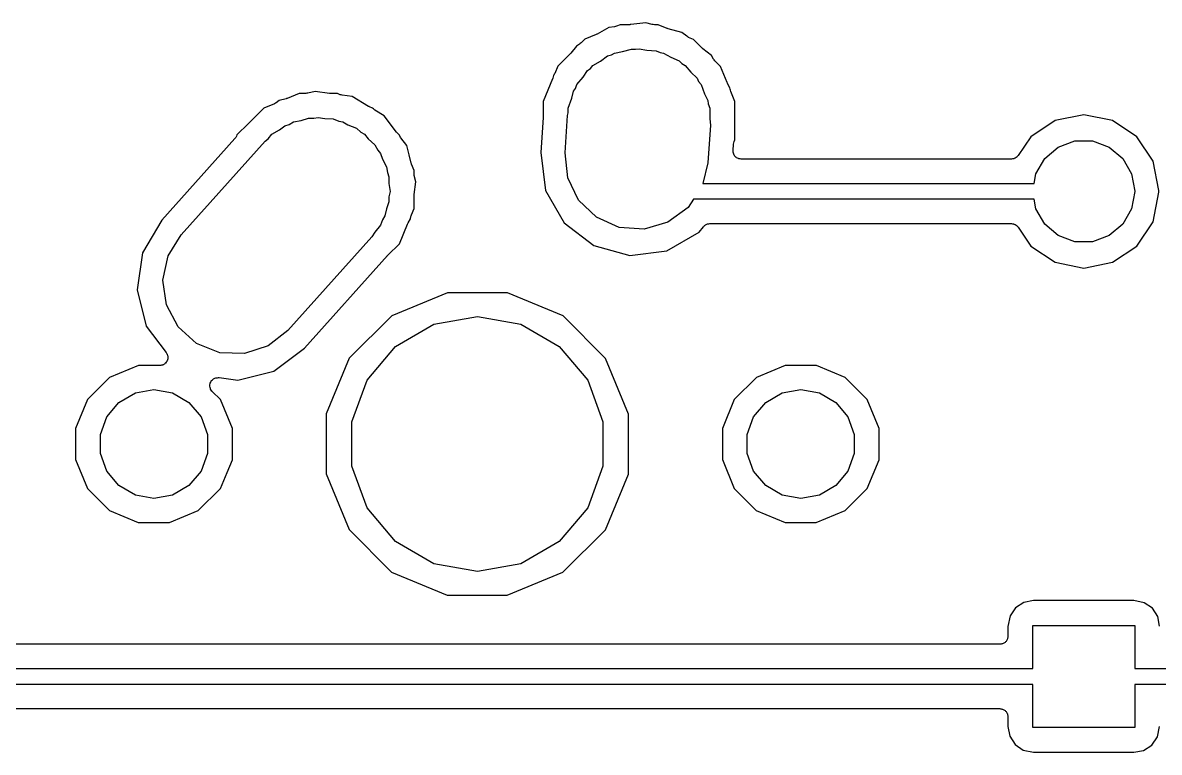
# Model space of a CAD drawing. Extents: x 29 to 257, y -104 to -29.
# Drawn here: x 145.26 to 163.11, y -81.04 to -69.58 of the extents above; entities that cross this region are included whole.
import ezdxf

# ---------------------------------------------------------------- set-up
doc = ezdxf.new("R2010")
doc.units = 0
doc.header["$MEASUREMENT"] = 0
doc.layers.add('BLACK', color=7, linetype='CONTINUOUS')

msp = doc.modelspace()

# ---------------------------------------------------------------- linework, layer by layer
at = {"layer": 'Black'}
for p, q in [((154.642, -69.6137), (154.585, -69.6371)), ((154.793, -69.6139), (154.642, -69.6137)), ((154.801, -69.6125), (154.793, -69.6139)), ((154.809, -69.6128), (154.801, -69.6125)), ((155.046, -69.5825), (154.809, -69.6128)), ((155.147, -69.6098), (155.046, -69.5825)), ((155.163, -69.6113), (155.147, -69.6098)), ((155.18, -69.6142), (155.163, -69.6113)), ((155.241, -69.6143), (155.18, -69.6142)), ((155.38, -69.6722), (155.241, -69.6143)), ((154.268, -69.7681), (154.088, -69.8425)), ((154.275, -69.7637), (154.268, -69.7681)), ((154.283, -69.7609), (154.275, -69.7637)), ((154.464, -69.657), (154.283, -69.7609)), ((154.553, -69.6457), (154.464, -69.657)), ((154.569, -69.6407), (154.553, -69.6457)), ((154.585, -69.6371), (154.569, -69.6407)), ((155.388, -69.6739), (155.38, -69.6722)), ((155.396, -69.6774), (155.388, -69.6739)), ((155.612, -69.7362), (155.396, -69.6774)), ((155.689, -69.7955), (155.612, -69.7362)), ((155.704, -69.8033), (155.689, -69.7955)), ((153.955, -69.9486), (153.87, -70.0585)), ((154.003, -69.9212), (153.955, -69.9486)), ((154.016, -69.9105), (154.003, -69.9212)), ((154.03, -69.9009), (154.016, -69.9105)), ((154.088, -69.8425), (154.03, -69.9009)), ((155.718, -69.8123), (155.704, -69.8033)), ((155.794, -69.844), (155.718, -69.8123)), ((155.932, -69.982), (155.794, -69.844)), ((153.859, -70.0707), (153.664, -70.2658)), ((153.864, -70.064), (153.859, -70.0707)), ((153.87, -70.0585), (153.864, -70.064)), ((154.334, -70.1858), (154.446, -70.1039)), ((154.446, -70.1039), (154.505, -70.0871)), ((154.505, -70.0871), (154.554, -70.0588)), ((154.554, -70.0588), (154.681, -70.0364)), ((154.681, -70.0364), (154.822, -69.9959)), ((154.822, -69.9959), (154.886, -70.0003)), ((154.886, -70.0003), (154.94, -69.9907)), ((154.94, -69.9907), (155.064, -70.0126)), ((155.064, -70.0126), (155.211, -70.0228)), ((155.211, -70.0228), (155.271, -70.049)), ((155.271, -70.049), (155.326, -70.0588)), ((155.326, -70.0588), (155.438, -70.1234)), ((155.438, -70.1234), (155.569, -70.1813)), ((155.939, -69.9867), (155.932, -69.982)), ((155.944, -69.9927), (155.939, -69.9867)), ((156.076, -70.0949), (155.944, -69.9927)), ((156.111, -70.1548), (156.076, -70.0949)), ((156.121, -70.1677), (156.111, -70.1548)), ((153.664, -70.2658), (153.617, -70.3789)), ((154.06, -70.4391), (154.13, -70.3339)), ((154.13, -70.3339), (154.175, -70.3012)), ((154.175, -70.3012), (154.214, -70.2549)), ((154.214, -70.2549), (154.334, -70.1858)), ((155.569, -70.1813), (155.614, -70.2247)), ((155.614, -70.2247), (155.666, -70.2549)), ((155.666, -70.2549), (155.755, -70.3607)), ((156.131, -70.1814), (156.121, -70.1677)), ((156.217, -70.268), (156.131, -70.1814)), ((156.323, -70.5233), (156.217, -70.268)), ((153.581, -70.4661), (153.434, -70.8191)), ((153.583, -70.4581), (153.581, -70.4661)), ((153.586, -70.4507), (153.583, -70.4581)), ((153.596, -70.4128), (153.586, -70.4507)), ((153.6, -70.4078), (153.596, -70.4128)), ((153.608, -70.393), (153.6, -70.4078)), ((153.617, -70.3789), (153.608, -70.393)), ((153.962, -70.5554), (154.06, -70.4391)), ((155.755, -70.3607), (155.85, -70.4525)), ((155.85, -70.4525), (155.875, -70.5045)), ((155.875, -70.5045), (155.918, -70.5554)), ((149.602, -70.6937), (149.413, -70.7719)), ((149.707, -70.6938), (149.602, -70.6937)), ((149.722, -70.6911), (149.707, -70.6938)), ((149.738, -70.6899), (149.722, -70.6911)), ((149.853, -70.6606), (149.738, -70.6899)), ((150.079, -70.6929), (149.853, -70.6606)), ((150.088, -70.6926), (150.079, -70.6929)), ((150.096, -70.6942), (150.088, -70.6926)), ((153.885, -70.7656), (153.912, -70.658)), ((153.912, -70.658), (153.939, -70.6178)), ((153.939, -70.6178), (153.962, -70.5554)), ((155.918, -70.5554), (155.97, -70.698)), ((156.327, -70.5302), (156.323, -70.5233)), ((156.33, -70.5379), (156.327, -70.5302)), ((156.368, -70.604), (156.33, -70.5379)), ((156.371, -70.6282), (156.368, -70.604)), ((156.376, -70.6442), (156.371, -70.6282)), ((156.38, -70.6605), (156.376, -70.6442)), ((156.446, -70.8218), (156.38, -70.6605)), ((149.214, -70.8541), (149.048, -70.9225)), ((149.227, -70.8455), (149.214, -70.8541)), ((149.241, -70.8383), (149.227, -70.8455)), ((149.285, -70.806), (149.241, -70.8383)), ((149.396, -70.7776), (149.285, -70.806)), ((149.404, -70.7739), (149.396, -70.7776)), ((149.413, -70.7719), (149.404, -70.7739)), ((150.201, -70.6943), (150.096, -70.6942)), ((150.245, -70.7128), (150.201, -70.6943)), ((150.261, -70.7162), (150.245, -70.7128)), ((150.276, -70.7212), (150.261, -70.7162)), ((150.434, -70.7437), (150.276, -70.7212)), ((150.692, -70.8967), (150.434, -70.7437)), ((153.434, -70.8191), (153.434, -71.0632)), ((153.828, -70.9239), (153.885, -70.7656)), ((155.97, -70.698), (156.021, -70.8035)), ((156.021, -70.8035), (156.027, -70.8546)), ((156.027, -70.8546), (156.052, -70.9239)), ((156.446, -71.4209), (156.446, -70.8218)), ((149.048, -70.9225), (148.81, -71.1597)), ((150.7, -70.8999), (150.692, -70.8967)), ((150.708, -70.9048), (150.7, -70.8999)), ((150.754, -70.924), (150.708, -70.9048)), ((150.767, -70.9364), (150.754, -70.924)), ((150.78, -70.9456), (150.767, -70.9364)), ((150.792, -70.9559), (150.78, -70.9456)), ((150.938, -71.0428), (150.792, -70.9559)), ((151.13, -71.299), (150.938, -71.0428)), ((153.777, -71.628), (153.818, -71.0372)), ((153.818, -71.0372), (153.828, -70.9976)), ((153.828, -70.9976), (153.828, -70.9239)), ((156.052, -70.9239), (156.052, -71.0924)), ((161.925, -71.0271), (161.474, -71.1168)), ((162.376, -71.1168), (161.925, -71.0271)), ((148.804, -71.1659), (148.624, -71.3458)), ((148.806, -71.163), (148.804, -71.1659)), ((148.809, -71.1608), (148.806, -71.163)), ((148.81, -71.1597), (148.809, -71.1604)), ((148.809, -71.1604), (148.809, -71.1608)), ((149.293, -71.2662), (149.375, -71.2016)), ((149.375, -71.2016), (149.443, -71.1794)), ((149.443, -71.1794), (149.514, -71.1388)), ((149.514, -71.1388), (149.631, -71.1182)), ((149.631, -71.1182), (149.747, -71.0802)), ((149.747, -71.0802), (149.83, -71.083)), ((149.83, -71.083), (149.9, -71.0707)), ((149.9, -71.0707), (150.002, -71.0887)), ((150.002, -71.0887), (150.137, -71.0932)), ((150.137, -71.0932), (150.223, -71.1277)), ((150.223, -71.1277), (150.286, -71.1388)), ((150.286, -71.1388), (150.367, -71.1857)), ((150.367, -71.1857), (150.5, -71.2389)), ((153.434, -71.0718), (153.396, -71.6215)), ((153.434, -71.0632), (153.433, -71.0674)), ((153.433, -71.0674), (153.434, -71.0718)), ((156.063, -71.192), (156.022, -71.7828)), ((156.052, -71.0924), (156.063, -71.192)), ((161.474, -71.1168), (161.092, -71.3723)), ((162.758, -71.3723), (162.376, -71.1168)), ((148.593, -71.4015), (147.443, -72.683)), ((148.604, -71.3833), (148.593, -71.4015)), ((148.616, -71.3653), (148.604, -71.3833)), ((148.624, -71.3458), (148.616, -71.3653)), ((149.068, -71.4427), (149.114, -71.4069)), ((149.114, -71.4069), (149.174, -71.3349)), ((149.174, -71.3349), (149.293, -71.2662)), ((150.5, -71.2389), (150.572, -71.3041)), ((150.572, -71.3041), (150.626, -71.3349)), ((150.626, -71.3349), (150.684, -71.4041)), ((150.684, -71.4041), (150.791, -71.4999)), ((151.137, -71.3051), (151.13, -71.299)), ((151.142, -71.3125), (151.137, -71.3051)), ((151.177, -71.348), (151.142, -71.3125)), ((151.184, -71.3642), (151.177, -71.348)), ((151.193, -71.3776), (151.184, -71.3642)), ((151.2, -71.3919), (151.193, -71.3776)), ((151.29, -71.5122), (151.2, -71.3919)), ((161.092, -71.3723), (160.894, -71.6688)), ((163.014, -71.7546), (162.758, -71.3723)), ((147.747, -72.9147), (149.068, -71.4427)), ((150.791, -71.4999), (150.837, -71.5863)), ((150.837, -71.5863), (150.878, -71.6354)), ((151.327, -71.6567), (151.29, -71.5122)), ((156.417, -71.5895), (156.424, -71.4905)), ((156.424, -71.4905), (156.429, -71.4705)), ((156.429, -71.4705), (156.433, -71.4505)), ((156.433, -71.4505), (156.446, -71.4209)), ((161.312, -71.714), (161.525, -71.5354)), ((161.525, -71.5354), (161.786, -71.4403)), ((161.786, -71.4403), (162.064, -71.4403)), ((162.064, -71.4403), (162.325, -71.5354)), ((162.325, -71.5354), (162.538, -71.714)), ((150.878, -71.6354), (150.91, -71.7234)), ((150.91, -71.7234), (150.975, -71.8445)), ((151.361, -71.7882), (151.327, -71.6567)), ((153.396, -71.6215), (153.472, -72.216)), ((153.819, -72.0165), (153.777, -71.628)), ((156.419, -71.6049), (156.417, -71.5895)), ((156.419, -71.6203), (156.419, -71.6049)), ((156.421, -71.6267), (156.419, -71.6203)), ((156.422, -71.6334), (156.421, -71.6267)), ((156.429, -71.6472), (156.422, -71.6334)), ((156.434, -71.6617), (156.429, -71.6472)), ((156.438, -71.6669), (156.434, -71.6617)), ((156.441, -71.673), (156.438, -71.6669)), ((156.452, -71.6837), (156.441, -71.673)), ((156.462, -71.6955), (156.452, -71.6837)), ((156.468, -71.6989), (156.462, -71.6955)), ((156.473, -71.7036), (156.468, -71.6989)), ((156.487, -71.7099), (156.473, -71.7036)), ((156.5, -71.7176), (156.487, -71.7099)), ((156.507, -71.7188), (156.5, -71.7176)), ((156.513, -71.7215), (156.507, -71.7188)), ((156.529, -71.7226), (156.513, -71.7215)), ((156.544, -71.7253), (156.529, -71.7226)), ((160.788, -71.7253), (156.544, -71.7253)), ((160.806, -71.7221), (160.788, -71.7253)), ((160.823, -71.7202), (160.806, -71.7221)), ((160.827, -71.7183), (160.823, -71.7202)), ((160.831, -71.7176), (160.827, -71.7183)), ((160.847, -71.7086), (160.831, -71.7176)), ((160.863, -71.7007), (160.847, -71.7086)), ((160.866, -71.6976), (160.863, -71.7007)), ((160.87, -71.6955), (160.866, -71.6976)), ((160.881, -71.6818), (160.87, -71.6955)), ((160.894, -71.6688), (160.881, -71.6818)), ((161.173, -71.9546), (161.312, -71.714)), ((162.538, -71.714), (162.677, -71.9546)), ((163.106, -72.2181), (163.014, -71.7546)), ((150.975, -71.8445), (150.988, -71.9373)), ((150.988, -71.9373), (151.012, -72.0039)), ((151.364, -71.7964), (151.361, -71.7882)), ((151.366, -71.8052), (151.364, -71.7964)), ((151.406, -71.9018), (151.366, -71.8052)), ((151.406, -71.95), (151.406, -71.9018)), ((156.022, -71.7828), (155.942, -72.1063)), ((151.012, -72.0039), (151.012, -72.1076)), ((151.012, -72.1076), (151.03, -72.2313)), ((151.409, -71.9657), (151.406, -71.95)), ((151.407, -72.2783), (151.436, -72.0806)), ((151.41, -71.9816), (151.409, -71.9657)), ((151.436, -72.0806), (151.41, -71.9816)), ((153.99, -72.3675), (153.819, -72.0165)), ((155.942, -72.1063), (161.147, -72.1063)), ((161.147, -72.1063), (161.173, -71.9546)), ((162.677, -71.9546), (162.725, -72.2282)), ((151.03, -72.2313), (151.012, -72.3149)), ((151.406, -72.2962), (151.407, -72.2873)), ((151.406, -72.5009), (151.406, -72.2962)), ((151.407, -72.2873), (151.407, -72.2783)), ((153.472, -72.216), (153.764, -72.7251)), ((162.725, -72.2343), (162.677, -72.5079)), ((162.725, -72.2282), (162.725, -72.2343)), ((163.014, -72.7079), (163.106, -72.2444)), ((163.106, -72.2444), (163.106, -72.2181)), ((151.012, -72.3961), (150.971, -72.5078)), ((151.012, -72.3149), (151.012, -72.3961)), ((154.271, -72.6387), (153.99, -72.3675)), ((155.797, -72.3563), (155.71, -72.4861)), ((161.147, -72.3563), (155.797, -72.3563)), ((161.173, -72.5079), (161.147, -72.3563)), ((150.949, -72.6136), (150.91, -72.6764)), ((150.971, -72.5078), (150.949, -72.6136)), ((151.352, -72.6613), (151.357, -72.6286)), ((151.357, -72.6286), (151.362, -72.6134)), ((151.362, -72.6134), (151.365, -72.5979)), ((151.365, -72.5979), (151.406, -72.5009)), ((154.629, -72.7972), (154.271, -72.6387)), ((155.71, -72.4861), (155.394, -72.7161)), ((161.312, -72.7485), (161.173, -72.5079)), ((162.677, -72.5079), (162.538, -72.7485)), ((147.443, -72.683), (147.138, -73.1987)), ((150.878, -72.7646), (150.79, -72.87)), ((150.91, -72.6764), (150.878, -72.7646)), ((151.176, -73.0542), (151.305, -72.7441)), ((151.305, -72.7441), (151.31, -72.7365)), ((151.31, -72.7365), (151.313, -72.7281)), ((151.313, -72.7281), (151.352, -72.6613)), ((153.764, -72.7251), (154.228, -73.0838)), ((155.018, -72.8241), (154.629, -72.7972)), ((155.394, -72.7161), (155.018, -72.8241)), ((155.885, -72.8714), (155.95, -72.7866)), ((155.95, -72.7866), (155.96, -72.7774)), ((155.96, -72.7774), (155.969, -72.767)), ((155.969, -72.767), (155.977, -72.7627)), ((155.977, -72.7627), (155.983, -72.7569)), ((155.983, -72.7569), (155.996, -72.7517)), ((155.996, -72.7517), (156.007, -72.7449)), ((156.007, -72.7449), (156.016, -72.7434)), ((156.016, -72.7434), (156.024, -72.7402)), ((156.024, -72.7402), (156.037, -72.7396)), ((156.037, -72.7396), (156.051, -72.7373)), ((156.051, -72.7373), (160.788, -72.7373)), ((160.788, -72.7373), (160.806, -72.7404)), ((160.806, -72.7404), (160.823, -72.7423)), ((160.823, -72.7423), (160.827, -72.7442)), ((160.827, -72.7442), (160.831, -72.7449)), ((160.831, -72.7449), (160.847, -72.7539)), ((160.847, -72.7539), (160.863, -72.7618)), ((160.863, -72.7618), (160.866, -72.7649)), ((160.866, -72.7649), (160.87, -72.767)), ((160.87, -72.767), (160.881, -72.7807)), ((160.881, -72.7807), (160.894, -72.7937)), ((160.894, -72.7937), (161.092, -73.0902)), ((161.525, -72.9271), (161.312, -72.7485)), ((162.538, -72.7485), (162.325, -72.9271)), ((162.758, -73.0902), (163.014, -72.7079)), ((147.541, -73.2464), (147.747, -72.9147)), ((150.743, -72.9453), (149.422, -74.4173)), ((150.79, -72.87), (150.743, -72.9453)), ((155.376, -73.163), (155.885, -72.8714)), ((161.786, -73.0222), (161.525, -72.9271)), ((162.325, -72.9271), (162.064, -73.0222)), ((150.996, -73.2341), (151.176, -73.0542)), ((154.228, -73.0838), (154.794, -73.2375)), ((154.794, -73.2375), (155.376, -73.163)), ((161.092, -73.0902), (161.474, -73.3457)), ((162.064, -73.0222), (161.786, -73.0222)), ((162.376, -73.3457), (162.758, -73.0902)), ((147.138, -73.1987), (147.054, -73.7794)), ((147.46, -73.6287), (147.541, -73.2464)), ((149.685, -74.6946), (150.991, -73.2392)), ((150.991, -73.2392), (150.994, -73.237)), ((150.994, -73.237), (150.996, -73.2341)), ((161.474, -73.3457), (161.925, -73.4354)), ((161.925, -73.4354), (162.376, -73.3457)), ((147.515, -74.0155), (147.46, -73.6287)), ((147.054, -73.7794), (147.2, -74.3478)), ((151.93, -73.8247), (151.056, -74.1855)), ((152.874, -73.8255), (151.93, -73.8247)), ((153.747, -74.1878), (152.874, -73.8255)), ((147.699, -74.3601), (147.515, -74.0155)), ((151.056, -74.1855), (150.388, -74.853)), ((151.715, -74.3192), (152.4, -74.1985)), ((152.4, -74.1985), (153.085, -74.3192)), ((154.415, -74.8565), (153.747, -74.1878)), ((147.2, -74.3478), (147.513, -74.765)), ((147.99, -74.6211), (147.699, -74.3601)), ((149.422, -74.4173), (149.115, -74.6584)), ((151.113, -74.6667), (151.715, -74.3192)), ((153.085, -74.3192), (153.687, -74.6667)), ((148.353, -74.7668), (147.99, -74.6211)), ((147.513, -74.765), (147.516, -74.7719)), ((147.516, -74.7719), (147.521, -74.7778)), ((147.521, -74.7778), (147.526, -74.7914)), ((147.526, -74.7914), (147.533, -74.8044)), ((148.743, -74.7798), (148.353, -74.7668)), ((149.115, -74.6584), (148.743, -74.7798)), ((149.205, -75.054), (149.685, -74.6946)), ((150.667, -75.1992), (151.113, -74.6667)), ((153.687, -74.6667), (154.133, -75.1992)), ((147.076, -74.9679), (146.623, -75.155)), ((147.411, -74.9682), (147.076, -74.9679)), ((147.418, -74.9668), (147.411, -74.9682)), ((147.426, -74.9673), (147.418, -74.9668)), ((147.44, -74.9631), (147.426, -74.9673)), ((147.454, -74.9606), (147.44, -74.9631)), ((147.461, -74.9567), (147.454, -74.9606)), ((147.468, -74.9545), (147.461, -74.9567)), ((147.48, -74.9458), (147.468, -74.9545)), ((147.493, -74.9385), (147.48, -74.9458)), ((147.497, -74.9327), (147.493, -74.9385)), ((147.504, -74.928), (147.497, -74.9327)), ((147.512, -74.9159), (147.504, -74.928)), ((147.521, -74.9048), (147.512, -74.9159)), ((147.524, -74.8976), (147.521, -74.9048)), ((147.528, -74.8911), (147.524, -74.8976)), ((147.531, -74.877), (147.528, -74.8911)), ((147.536, -74.8633), (147.531, -74.877)), ((147.533, -74.8044), (147.533, -74.812)), ((147.533, -74.812), (147.536, -74.8192)), ((147.536, -74.8192), (147.536, -74.8337)), ((147.536, -74.8337), (147.538, -74.8482)), ((147.538, -74.8482), (147.536, -74.8557)), ((147.536, -74.8557), (147.536, -74.8633)), ((150.388, -74.853), (150.026, -75.7255)), ((154.775, -75.7297), (154.415, -74.8565)), ((157.236, -74.9679), (156.783, -75.155)), ((157.726, -74.9683), (157.236, -74.9679)), ((158.179, -75.1563), (157.726, -74.9683)), ((146.623, -75.155), (146.276, -75.5013)), ((148.317, -75.1581), (148.336, -75.1565)), ((148.336, -75.1565), (148.339, -75.1574)), ((148.637, -75.1994), (149.205, -75.054)), ((156.783, -75.155), (156.436, -75.5013)), ((158.525, -75.5031), (158.179, -75.1563)), ((148.198, -75.2871), (148.2, -75.2686)), ((148.198, -75.2905), (148.198, -75.2871)), ((148.198, -75.2939), (148.198, -75.2905)), ((148.203, -75.312), (148.198, -75.2939)), ((148.2, -75.2686), (148.202, -75.25)), ((148.202, -75.25), (148.204, -75.2469)), ((148.207, -75.3302), (148.203, -75.312)), ((148.204, -75.2434), (148.213, -75.227)), ((148.204, -75.2469), (148.204, -75.2434)), ((148.209, -75.3332), (148.207, -75.3302)), ((148.21, -75.3365), (148.209, -75.3332)), ((148.213, -75.227), (148.221, -75.21)), ((148.221, -75.21), (148.223, -75.2076)), ((148.223, -75.2076), (148.225, -75.2045)), ((148.225, -75.2045), (148.239, -75.1921)), ((148.239, -75.1921), (148.252, -75.1789)), ((148.252, -75.1789), (148.255, -75.1774)), ((148.255, -75.1774), (148.258, -75.1751)), ((148.258, -75.1751), (148.275, -75.1681)), ((148.275, -75.1681), (148.292, -75.1603)), ((148.292, -75.1603), (148.295, -75.16)), ((148.295, -75.16), (148.299, -75.1587)), ((148.299, -75.1587), (148.317, -75.1581)), ((148.339, -75.1574), (148.343, -75.1573)), ((148.343, -75.1573), (148.637, -75.1994)), ((150.429, -75.8524), (150.667, -75.1992)), ((154.133, -75.1992), (154.371, -75.8524)), ((146.276, -75.5013), (146.088, -75.9539)), ((146.771, -75.5457), (147.028, -75.3974)), ((147.028, -75.3974), (147.32, -75.3458)), ((147.32, -75.3458), (147.612, -75.3974)), ((147.612, -75.3974), (147.869, -75.5457)), ((148.22, -75.3519), (148.21, -75.3365)), ((148.23, -75.3677), (148.22, -75.3519)), ((148.233, -75.3699), (148.23, -75.3677)), ((148.235, -75.3727), (148.233, -75.3699)), ((148.365, -75.5031), (148.235, -75.3727)), ((148.552, -75.956), (148.365, -75.5031)), ((156.436, -75.5013), (156.248, -75.9539)), ((156.931, -75.5457), (157.188, -75.3974)), ((157.188, -75.3974), (157.48, -75.3458)), ((157.48, -75.3458), (157.772, -75.3974)), ((157.772, -75.3974), (158.029, -75.5457)), ((158.712, -75.956), (158.525, -75.5031)), ((146.58, -75.7729), (146.771, -75.5457)), ((147.869, -75.5457), (148.06, -75.7729)), ((156.74, -75.7729), (156.931, -75.5457)), ((158.029, -75.5457), (158.22, -75.7729)), ((146.479, -76.0517), (146.58, -75.7729)), ((148.06, -75.7729), (148.161, -76.0517)), ((150.026, -75.7255), (150.025, -76.6703)), ((150.429, -76.5476), (150.429, -75.8524)), ((154.371, -75.8524), (154.371, -76.5476)), ((154.775, -76.469), (154.775, -75.7297)), ((156.639, -76.0517), (156.74, -75.7729)), ((158.22, -75.7729), (158.321, -76.0517)), ((146.088, -75.9539), (146.088, -76.444)), ((148.552, -76.4461), (148.552, -75.956)), ((156.248, -75.9539), (156.248, -76.444)), ((158.712, -76.4461), (158.712, -75.956)), ((146.479, -76.3483), (146.479, -76.0517)), ((148.161, -76.0517), (148.161, -76.3483)), ((156.639, -76.3483), (156.639, -76.0517)), ((158.321, -76.0517), (158.321, -76.3483)), ((146.58, -76.6271), (146.479, -76.3483)), ((148.161, -76.3483), (148.06, -76.6271)), ((156.74, -76.6271), (156.639, -76.3483)), ((158.321, -76.3483), (158.22, -76.6271)), ((146.088, -76.444), (146.275, -76.8969)), ((148.468, -76.6468), (148.552, -76.4461)), ((150.667, -77.2008), (150.429, -76.5476)), ((154.371, -76.5476), (154.133, -77.2008)), ((154.774, -76.6745), (154.775, -76.469)), ((156.248, -76.444), (156.435, -76.8969)), ((158.524, -76.8987), (158.712, -76.4461)), ((146.771, -76.8543), (146.58, -76.6271)), ((148.06, -76.6271), (147.869, -76.8543)), ((148.364, -76.8987), (148.468, -76.6468)), ((150.025, -76.6703), (150.385, -77.5435)), ((154.412, -77.547), (154.774, -76.6745)), ((156.931, -76.8543), (156.74, -76.6271)), ((158.22, -76.6271), (158.029, -76.8543)), ((146.275, -76.8969), (146.621, -77.2437)), ((147.028, -77.0026), (146.771, -76.8543)), ((147.869, -76.8543), (147.612, -77.0026)), ((148.017, -77.245), (148.364, -76.8987)), ((156.435, -76.8969), (156.781, -77.2437)), ((157.188, -77.0026), (156.931, -76.8543)), ((158.029, -76.8543), (157.772, -77.0026)), ((158.177, -77.245), (158.524, -76.8987)), ((147.32, -77.0541), (147.028, -77.0026)), ((147.612, -77.0026), (147.32, -77.0541)), ((157.48, -77.0541), (157.188, -77.0026)), ((157.772, -77.0026), (157.48, -77.0541)), ((146.621, -77.2437), (147.074, -77.4317)), ((147.564, -77.4321), (148.017, -77.245)), ((151.113, -77.7332), (150.667, -77.2008)), ((154.133, -77.2008), (153.687, -77.7332)), ((156.781, -77.2437), (157.234, -77.4317)), ((157.724, -77.4321), (158.177, -77.245)), ((147.074, -77.4317), (147.564, -77.4321)), ((157.234, -77.4317), (157.724, -77.4321)), ((150.385, -77.5435), (151.053, -78.2122)), ((153.744, -78.2145), (154.412, -77.547)), ((151.715, -78.0808), (151.113, -77.7332)), ((153.687, -77.7332), (153.085, -78.0808)), ((152.4, -78.2015), (151.715, -78.0808)), ((153.085, -78.0808), (152.4, -78.2015)), ((151.053, -78.2122), (151.926, -78.5745)), ((152.87, -78.5753), (153.744, -78.2145)), ((151.926, -78.5745), (152.87, -78.5753)), ((160.985, -78.6889), (160.854, -78.7729)), ((161.137, -78.6603), (160.985, -78.6889)), ((162.712, -78.6603), (161.137, -78.6603)), ((162.876, -78.6935), (162.712, -78.6603)), ((163.003, -78.7804), (162.876, -78.6935)), ((160.767, -78.9002), (160.734, -79.064)), ((160.854, -78.7729), (160.767, -78.9002)), ((163.087, -78.9109), (163.003, -78.7804)), ((160.734, -79.064), (160.734, -79.2182)), ((161.125, -79.7262), (161.125, -79.0512)), ((161.125, -79.0512), (162.725, -79.0512)), ((162.725, -79.0512), (162.725, -79.7262)), ((163.116, -79.0631), (163.087, -78.9109)), ((160.726, -79.2617), (160.721, -79.2713)), ((160.728, -79.2507), (160.726, -79.2617)), ((160.732, -79.2403), (160.728, -79.2507)), ((160.734, -79.2182), (160.732, -79.2292)), ((160.732, -79.2292), (160.732, -79.2403)), ((160.607, -79.3452), (144.193, -79.3452)), ((160.618, -79.3433), (160.607, -79.3452)), ((160.629, -79.3433), (160.618, -79.3433)), ((160.64, -79.3395), (160.629, -79.3433)), ((160.65, -79.3376), (160.64, -79.3395)), ((160.66, -79.332), (160.65, -79.3376)), ((160.671, -79.3282), (160.66, -79.332)), ((160.679, -79.3211), (160.671, -79.3282)), ((160.689, -79.3155), (160.679, -79.3211)), ((160.696, -79.307), (160.689, -79.3155)), ((160.704, -79.2999), (160.696, -79.307)), ((160.71, -79.2903), (160.704, -79.2999)), ((160.717, -79.2818), (160.71, -79.2903)), ((160.721, -79.2713), (160.717, -79.2818)), ((143.925, -79.7262), (161.125, -79.7262)), ((162.725, -79.7262), (180.175, -79.7262)), ((161.125, -79.9762), (143.925, -79.9762)), ((161.125, -80.6512), (161.125, -79.9762)), ((180.175, -79.9762), (162.725, -79.9762)), ((162.725, -79.9762), (162.725, -80.6512)), ((144.193, -80.3572), (160.607, -80.3572)), ((160.607, -80.3572), (160.618, -80.3592)), ((160.618, -80.3592), (160.629, -80.3592)), ((160.629, -80.3592), (160.64, -80.363)), ((160.64, -80.363), (160.65, -80.3649)), ((160.65, -80.3649), (160.66, -80.3705)), ((160.66, -80.3705), (160.671, -80.3743)), ((160.671, -80.3743), (160.679, -80.3814)), ((160.679, -80.3814), (160.689, -80.387)), ((160.689, -80.387), (160.696, -80.3955)), ((160.696, -80.3955), (160.704, -80.4026)), ((160.704, -80.4026), (160.71, -80.4122)), ((160.71, -80.4122), (160.717, -80.4207)), ((160.717, -80.4207), (160.721, -80.4312)), ((160.721, -80.4312), (160.726, -80.4408)), ((160.726, -80.4408), (160.728, -80.4518)), ((160.728, -80.4518), (160.732, -80.4622)), ((160.732, -80.4622), (160.732, -80.4733)), ((160.732, -80.4733), (160.734, -80.4843)), ((160.734, -80.4843), (160.734, -80.6394)), ((160.734, -80.6394), (160.763, -80.7916)), ((162.725, -80.6512), (161.125, -80.6512)), ((163.083, -80.8023), (163.116, -80.6385)), ((160.763, -80.7916), (160.847, -80.9221)), ((162.996, -80.9296), (163.083, -80.8023)), ((160.847, -80.9221), (160.974, -81.009)), ((160.974, -81.009), (161.138, -81.0422)), ((161.138, -81.0422), (162.713, -81.0422)), ((162.713, -81.0422), (162.865, -81.0136)), ((162.865, -81.0136), (162.996, -80.9296))]:
    msp.add_line(p, q, dxfattribs=at)

doc.saveas('drawing.dxf')
